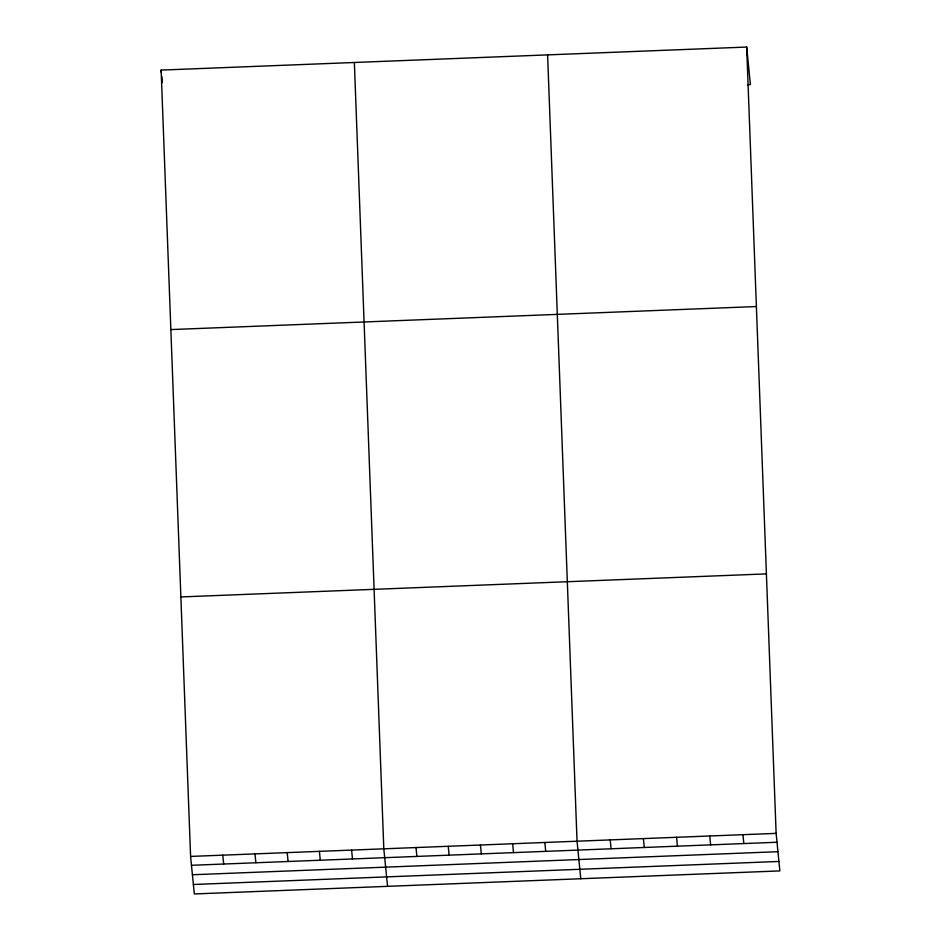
<?xml version="1.0" encoding="UTF-8"?>
<svg xmlns="http://www.w3.org/2000/svg" width="941" height="941" viewBox="0 0 941 941"><rect width="100%" height="100%" fill="white"/><g stroke="black" fill="none" stroke-linecap="round" stroke-linejoin="round"><path stroke-width="1.41" d="M746.672 47.05L776.125 833.373L779.866 870.907L194.328 893.95L190.588 856.428L161.134 70.093L746.672 47.05L750.412 84.572L747.53 84.69M170.85 329.585L756.388 306.543M180.86 596.935L766.397 573.892M190.588 856.428L776.125 833.373M191.47 865.297L777.007 842.254M192.411 874.754L777.948 851.699M193.387 884.493L778.925 861.45M742.943 834.679L743.825 843.559M709.761 835.984L710.643 844.865M676.579 837.302L677.461 846.171M643.397 838.607L644.291 847.476M610.215 839.913L611.109 848.782M580.785 878.741L577.045 841.219L547.591 54.884M544.839 842.477L545.721 851.346M512.633 843.748L513.515 852.617M480.428 845.018L481.31 853.887M448.222 846.288L449.104 855.157M416.016 847.547L416.898 856.428M387.563 886.34L383.81 848.817L354.357 62.494M351.605 850.088L352.499 858.957M319.399 851.358L320.293 860.227M287.193 852.628L288.087 861.497M254.999 853.887L255.881 862.756M161.134 70.093L161.381 72.633M161.77 76.433L162.37 82.514M222.794 855.157L223.676 864.026"/></g></svg>
